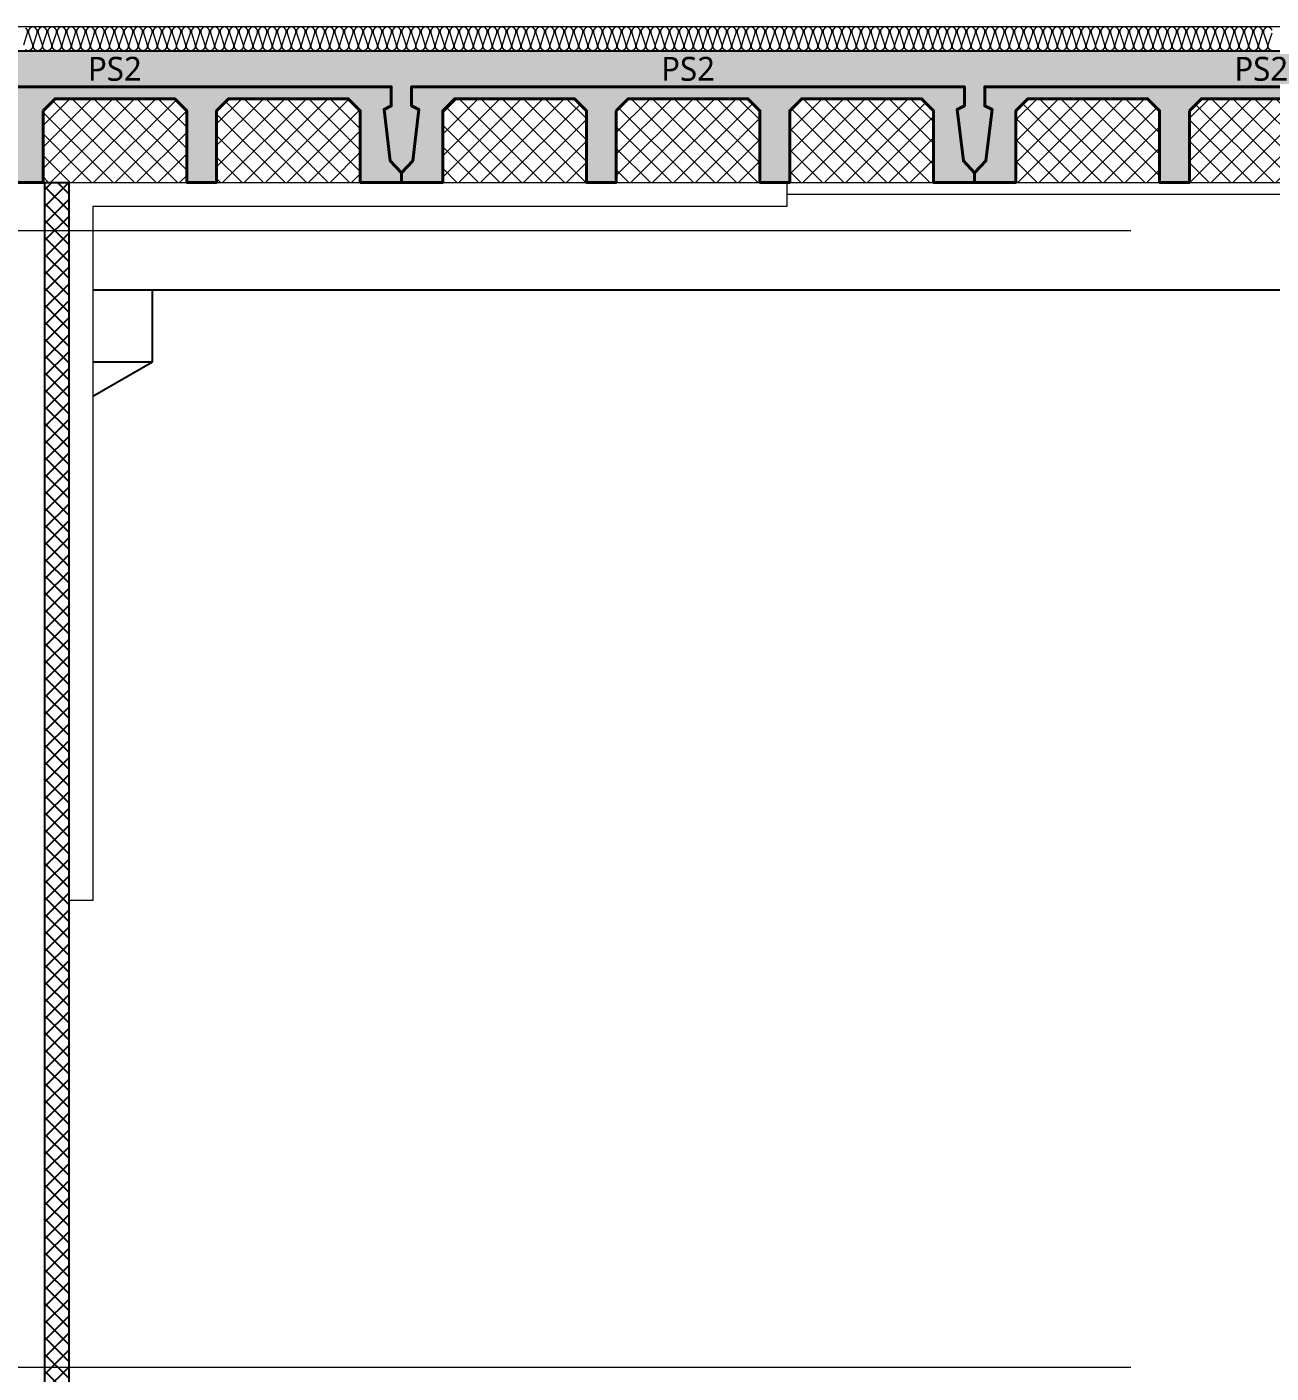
# Model space of a CAD drawing. Header units: millimetres. Extents: x 0 to 420000, y 0 to 297000.
# Drawn here: x 167588 to 172786, y 28675 to 34300 of the extents above; entities that cross this region are included whole.
import ezdxf
from ezdxf.enums import TextEntityAlignment as Align

# ---------------------------------------------------------------- set-up
doc = ezdxf.new("R2010")
doc.units = ezdxf.units.MM
doc.linetypes.add('0731_main_plan$0$form_$0$y-Landschaft$0$_$1$20120914_Verkehrsflächen_Grün$0$20120628_xref - Gammel$1$3_H-GL_F1_U3 - Default$0${ Offset Lines }', pattern=[0])
doc.linetypes.add('CEN', pattern=[62, 60, -1, 0, -1])
for name, color, linetype, lineweight in [('A-AXIS-LINE', 1, 'CEN', 15), ('A-CONC-LIN1', 2, 'Continuous', 40), ('A-CONC-LIN2', 7, 'Continuous', 25), ('A-ELEV-LIN2', 7, 'Continuous', 25), ('A-WAXM-BLOC', 3, 'Continuous', 25), ('A-XXXX-INSL1', 15, 'Continuous', 18), ('A-XXXX-INSL2', 8, 'Continuous', 18)]:
    doc.layers.add(name, color=color, linetype=linetype, lineweight=lineweight)
doc.layers.add('A-CONC-SOLD', color=253, linetype='CEN')
doc.layers.add('A-XXXX-NPLT', color=144, linetype='Continuous', lineweight=15, plot=False)
doc.styles.add('맑은고딕', font='')
doc.styles.get('맑은고딕').set_extended_font_data('Malgun Gothic')

# ---------------------------------------------------------------- blocks, each defined once
blk = doc.blocks.new('axis(211208)')
at = {"layer": 'A-AXIS-LINE', "ltscale": 1000}
for p, q in [((4631788.1, -432118.7), (4955413.1, -432118.7)), ((4631788.1, -436868.7), (4955413.1, -436868.7))]:
    blk.add_line(p, q, dxfattribs=at)
blk = doc.blocks.new('PS2')
at = {"layer": 'A-CONC-SOLD'}
h = blk.add_hatch(color=256, dxfattribs=at)
h.dxf.hatch_style = 1
h.paths.add_polyline_path([(1197.5, 0), (-1197.5, 0), (-1197.5, -510), (-1150.5, -460), (-1125, -245), (-1155, -230), (-1155, -150), (1155, -150), (1155, -230), (1125, -245), (1150.5, -460), (1197.5, -510)])
h = blk.add_hatch(color=256, dxfattribs=at)
h.dxf.hatch_style = 1
h.paths.add_polyline_path([(-1150.5, -460), (-1197.5, -510), (-1197.5, -550), (-1025, -550), (-1025, -510), (-1025, -250), (-975, -200), (-475, -200), (-425, -250), (-425, -510), (-425, -550), (-300, -550), (-300, -510), (-300, -250), (-250, -200), (250, -200), (300, -250), (300, -510), (300, -550), (425, -550), (425, -510), (425, -250), (475, -200), (975, -200), (1025, -250), (1025, -510), (1025, -550), (1197.5, -550), (1197.5, -510), (1150.5, -460), (1125, -245), (1155, -230), (1155, -150), (-1155, -150), (-1155, -230), (-1125, -245)])
at = {"layer": 'A-XXXX-INSL2'}
h = blk.add_hatch(dxfattribs=at)
h.set_pattern_fill('ANSI37', color=256, scale=20)
h.set_pattern_definition([(45, (-289951.5, -41968), (-44.90128, 44.90128), []), (135, (-289951.5, -41968), (-44.90128, -44.90128), [])])
h.paths.add_polyline_path([(-975, -200), (-1025, -250), (-1025, -510), (-1025, -550), (-425, -550), (-425, -510), (-425, -250), (-475, -200)])
h.paths.add_polyline_path([(-250, -200), (-300, -250), (-300, -510), (-300, -550), (300, -550), (300, -510), (300, -250), (250, -200)])
h.paths.add_polyline_path([(425, -510), (425, -550), (1025, -550), (1025, -510), (1025, -250), (975, -200), (475, -200), (425, -250)])
at = {"layer": 'A-CONC-LIN1', "color": 2, "linetype": '0731_main_plan$0$form_$0$y-Landschaft$0$_$1$20120914_Verkehrsflächen_Grün$0$20120628_xref - Gammel$1$3_H-GL_F1_U3 - Default$0${ Offset Lines }'}
blk.add_lwpolyline([(-300, -250), (-300, -510), (-300, -510), (-300, -550), (-425, -550), (-425, -510), (-425, -510), (-425, -250), (-475, -200), (-975, -200), (-1025, -250), (-1025, -510), (-1025, -510), (-1025, -550), (-1197.5, -550), (-1197.5, -510), (-1150.5, -460), (-1125, -245), (-1155, -230), (-1155, -150), (1155, -150), (1155, -230), (1125, -245), (1150.5, -460), (1197.5, -510), (1197.5, -550), (1025, -550), (1025, -510), (1025, -510), (1025, -250), (975, -200), (475, -200), (425, -250), (425, -510), (425, -510), (425, -550), (300, -550), (300, -510), (300, -510), (300, -250), (250, -200), (-250, -200)], close=True, dxfattribs=at)
at = {"layer": 'A-CONC-LIN2'}
blk.add_line((-1197.5, 0), (1197.5, 0), dxfattribs=at)
at = {"layer": 'A-XXXX-NPLT'}
for p, q in [((-1025, -550), (-425, -550)), ((-300, -550), (300, -550)), ((425, -550), (1025, -550))]:
    blk.add_line(p, q, dxfattribs=at)
at = {"layer": 'A-XXXX-NPLT', "style": '맑은고딕'}
blk.add_text('PS2', height=100, dxfattribs=at).set_placement((0, -75), align=Align.MIDDLE)
blk = doc.blocks.new('지하2층')
at = {"layer": 'A-CONC-SOLD'}
h = blk.add_hatch(dxfattribs=at)
h.set_pattern_fill('블럭단면', color=256, scale=50)
h.set_pattern_definition([(45, (4514253.69, -425568.714), (-35.355339, 35.355339), []), (135, (4514253.69, -425568.714), (-35.355339, -35.355339), [])])
h.paths.add_polyline_path([(4737973.8, -391918.7), (4738073.8, -391918.7), (4738073.8, -397118.7), (4737973.8, -397118.7)])
at = {"layer": 'A-ELEV-LIN2'}
for p, q in [((4747223.8, -392368.7), (4738173.8, -392368.7)), ((4738423.8, -392668.7), (4738423.8, -392368.7)), ((4738173.8, -392668.7), (4738423.8, -392668.7)), ((4738173.8, -392811.6), (4738423.8, -392668.7))]:
    blk.add_line(p, q, dxfattribs=at)
at = {"layer": 'A-WAXM-BLOC', "ltscale": 500}
blk.add_lwpolyline([(4738073.8, -391918.7), (4738073.8, -397118.7), (4737973.8, -397118.7), (4737973.8, -391918.7)], close=True, dxfattribs=at)
at = {"layer": 'A-XXXX-INSL1'}
for points in [[(4741073.8, -391918.7), (4741073.8, -392018.7), (4738173.8, -392018.7), (4738173.8, -394918.7), (4738073.8, -394918.7)], [(4758623.8, -391968.7), (4741073.8, -391968.7)]]:
    blk.add_lwpolyline(points, dxfattribs=at)
at = {"layer": 'A-XXXX-INSL2'}
for p, q in [((4758623.8, -391268.7), (4681723.8, -391268.7)), ((4738073.8, -392868.7), (4738073.8, -394451.8))]:
    blk.add_line(p, q, dxfattribs=at)
for points in [[(4743103.8, -391368.7), (4743092.8, -391364.7), (4743085.8, -391354.7), (4743085.8, -391343.7), (4743101.8, -391293.7)], [(4743101.8, -391282.7), (4743094.8, -391272.7), (4743083.8, -391268.7), (4743072.8, -391272.7), (4743065.8, -391282.7), (4743065.8, -391293.7), (4743081.8, -391343.7), (4743081.8, -391354.7), (4743074.8, -391364.7), (4743063.8, -391368.7), (4743052.8, -391364.7), (4743045.8, -391354.7), (4743045.8, -391343.7), (4743061.8, -391293.7), (4743061.8, -391282.7), (4743054.8, -391272.7), (4743043.8, -391268.7), (4743032.8, -391272.7), (4743025.8, -391282.7), (4743025.8, -391293.7), (4743041.8, -391343.7), (4743041.8, -391354.7), (4743034.8, -391364.7), (4743023.8, -391368.7), (4743012.8, -391364.7), (4743005.8, -391354.7), (4743005.8, -391343.7), (4743021.8, -391293.7), (4743021.8, -391282.7), (4743014.8, -391272.7), (4743003.8, -391268.7), (4742992.8, -391272.7), (4742985.8, -391282.7), (4742985.8, -391293.7), (4743001.8, -391343.7), (4743001.8, -391354.7), (4742994.8, -391364.7), (4742983.8, -391368.7), (4742972.8, -391364.7), (4742965.8, -391354.7), (4742965.8, -391343.7), (4742981.8, -391293.7), (4742981.8, -391282.7), (4742974.8, -391272.7), (4742963.8, -391268.7), (4742952.8, -391272.7), (4742945.8, -391282.7), (4742945.8, -391293.7), (4742961.8, -391343.7), (4742961.8, -391354.7), (4742954.8, -391364.7), (4742943.8, -391368.7), (4742932.8, -391364.7), (4742925.8, -391354.7), (4742925.8, -391343.7), (4742941.8, -391293.7), (4742941.8, -391282.7), (4742934.8, -391272.7), (4742923.8, -391268.7), (4742912.8, -391272.7), (4742905.8, -391282.7), (4742905.8, -391293.7), (4742921.8, -391343.7), (4742921.8, -391354.7), (4742914.8, -391364.7), (4742903.8, -391368.7), (4742892.8, -391364.7), (4742885.8, -391354.7), (4742885.8, -391343.7), (4742901.8, -391293.7), (4742901.8, -391282.7), (4742894.8, -391272.7), (4742883.8, -391268.7), (4742872.8, -391272.7), (4742865.8, -391282.7), (4742865.8, -391293.7), (4742881.8, -391343.7), (4742881.8, -391354.7), (4742874.8, -391364.7), (4742863.8, -391368.7), (4742852.8, -391364.7), (4742845.8, -391354.7), (4742845.8, -391343.7), (4742861.8, -391293.7), (4742861.8, -391282.7), (4742854.8, -391272.7), (4742843.8, -391268.7), (4742832.8, -391272.7), (4742825.8, -391282.7), (4742825.8, -391293.7), (4742841.8, -391343.7), (4742841.8, -391354.7), (4742834.8, -391364.7), (4742823.8, -391368.7), (4742812.8, -391364.7), (4742805.8, -391354.7), (4742805.8, -391343.7), (4742821.8, -391293.7), (4742821.8, -391282.7), (4742814.8, -391272.7), (4742803.8, -391268.7), (4742792.8, -391272.7), (4742785.8, -391282.7), (4742785.8, -391293.7), (4742801.8, -391343.7), (4742801.8, -391354.7), (4742794.8, -391364.7), (4742783.8, -391368.7), (4742772.8, -391364.7), (4742765.8, -391354.7), (4742765.8, -391343.7), (4742781.8, -391293.7), (4742781.8, -391282.7), (4742774.8, -391272.7), (4742763.8, -391268.7), (4742752.8, -391272.7), (4742745.8, -391282.7), (4742745.8, -391293.7), (4742761.8, -391343.7), (4742761.8, -391354.7), (4742754.8, -391364.7), (4742743.8, -391368.7), (4742732.8, -391364.7), (4742725.8, -391354.7), (4742725.8, -391343.7), (4742741.8, -391293.7), (4742741.8, -391282.7), (4742734.8, -391272.7), (4742723.8, -391268.7), (4742712.8, -391272.7), (4742705.8, -391282.7), (4742705.8, -391293.7), (4742721.8, -391343.7), (4742721.8, -391354.7), (4742714.8, -391364.7), (4742703.8, -391368.7), (4742692.8, -391364.7), (4742685.8, -391354.7), (4742685.8, -391343.7), (4742701.8, -391293.7), (4742701.8, -391282.7), (4742694.8, -391272.7), (4742683.8, -391268.7), (4742672.8, -391272.7), (4742665.8, -391282.7), (4742665.8, -391293.7), (4742681.8, -391343.7), (4742681.8, -391354.7), (4742674.8, -391364.7), (4742663.8, -391368.7), (4742652.8, -391364.7), (4742645.8, -391354.7), (4742645.8, -391343.7), (4742661.8, -391293.7), (4742661.8, -391282.7), (4742654.8, -391272.7), (4742643.8, -391268.7), (4742632.8, -391272.7), (4742625.8, -391282.7), (4742625.8, -391293.7), (4742641.8, -391343.7), (4742641.8, -391354.7), (4742634.8, -391364.7), (4742623.8, -391368.7), (4742612.8, -391364.7), (4742605.8, -391354.7), (4742605.8, -391343.7), (4742621.8, -391293.7), (4742621.8, -391282.7), (4742614.8, -391272.7), (4742603.8, -391268.7), (4742592.8, -391272.7), (4742585.8, -391282.7), (4742585.8, -391293.7), (4742601.8, -391343.7), (4742601.8, -391354.7), (4742594.8, -391364.7), (4742583.8, -391368.7), (4742572.8, -391364.7), (4742565.8, -391354.7), (4742565.8, -391343.7), (4742581.8, -391293.7), (4742581.8, -391282.7), (4742574.8, -391272.7), (4742563.8, -391268.7), (4742552.8, -391272.7), (4742545.8, -391282.7), (4742545.8, -391293.7), (4742561.8, -391343.7), (4742561.8, -391354.7), (4742554.8, -391364.7), (4742543.8, -391368.7), (4742532.8, -391364.7), (4742525.8, -391354.7), (4742525.8, -391343.7), (4742541.8, -391293.7), (4742541.8, -391282.7), (4742534.8, -391272.7), (4742523.8, -391268.7), (4742512.8, -391272.7), (4742505.8, -391282.7), (4742505.8, -391293.7), (4742521.8, -391343.7), (4742521.8, -391354.7), (4742514.8, -391364.7), (4742503.8, -391368.7), (4742492.8, -391364.7), (4742485.8, -391354.7), (4742485.8, -391343.7), (4742501.8, -391293.7), (4742501.8, -391282.7), (4742494.8, -391272.7), (4742483.8, -391268.7), (4742472.8, -391272.7), (4742465.8, -391282.7), (4742465.8, -391293.7), (4742481.8, -391343.7), (4742481.8, -391354.7), (4742474.8, -391364.7), (4742463.8, -391368.7), (4742452.8, -391364.7), (4742445.8, -391354.7), (4742445.8, -391343.7), (4742461.8, -391293.7), (4742461.8, -391282.7), (4742454.8, -391272.7), (4742443.8, -391268.7), (4742432.8, -391272.7), (4742425.8, -391282.7), (4742425.8, -391293.7), (4742441.8, -391343.7), (4742441.8, -391354.7), (4742434.8, -391364.7), (4742423.8, -391368.7), (4742412.8, -391364.7), (4742405.8, -391354.7), (4742405.8, -391343.7), (4742421.8, -391293.7), (4742421.8, -391282.7), (4742414.8, -391272.7), (4742403.8, -391268.7), (4742392.8, -391272.7), (4742385.8, -391282.7), (4742385.8, -391293.7), (4742401.8, -391343.7), (4742401.8, -391354.7), (4742394.8, -391364.7), (4742383.8, -391368.7), (4742372.8, -391364.7), (4742365.8, -391354.7), (4742365.8, -391343.7), (4742381.8, -391293.7), (4742381.8, -391282.7), (4742374.8, -391272.7), (4742363.8, -391268.7), (4742352.8, -391272.7), (4742345.8, -391282.7), (4742345.8, -391293.7), (4742361.8, -391343.7), (4742361.8, -391354.7), (4742354.8, -391364.7), (4742343.8, -391368.7), (4742332.8, -391364.7), (4742325.8, -391354.7), (4742325.8, -391343.7), (4742341.8, -391293.7), (4742341.8, -391282.7), (4742334.8, -391272.7), (4742323.8, -391268.7), (4742312.8, -391272.7), (4742305.8, -391282.7), (4742305.8, -391293.7), (4742321.8, -391343.7), (4742321.8, -391354.7), (4742314.8, -391364.7), (4742303.8, -391368.7), (4742292.8, -391364.7), (4742285.8, -391354.7), (4742285.8, -391343.7), (4742301.8, -391293.7), (4742301.8, -391282.7), (4742294.8, -391272.7), (4742283.8, -391268.7), (4742272.8, -391272.7), (4742265.8, -391282.7), (4742265.8, -391293.7), (4742281.8, -391343.7), (4742281.8, -391354.7), (4742274.8, -391364.7), (4742263.8, -391368.7), (4742252.8, -391364.7), (4742245.8, -391354.7), (4742245.8, -391343.7), (4742261.8, -391293.7), (4742261.8, -391282.7), (4742254.8, -391272.7), (4742243.8, -391268.7), (4742232.8, -391272.7), (4742225.8, -391282.7), (4742225.8, -391293.7), (4742241.8, -391343.7), (4742241.8, -391354.7), (4742234.8, -391364.7), (4742223.8, -391368.7), (4742212.8, -391364.7), (4742205.8, -391354.7), (4742205.8, -391343.7), (4742221.8, -391293.7), (4742221.8, -391282.7), (4742214.8, -391272.7), (4742203.8, -391268.7), (4742192.8, -391272.7), (4742185.8, -391282.7), (4742185.8, -391293.7), (4742201.8, -391343.7), (4742201.8, -391354.7), (4742194.8, -391364.7), (4742183.8, -391368.7), (4742172.8, -391364.7), (4742165.8, -391354.7), (4742165.8, -391343.7), (4742181.8, -391293.7), (4742181.8, -391282.7), (4742174.8, -391272.7), (4742163.8, -391268.7), (4742152.8, -391272.7), (4742145.8, -391282.7), (4742145.8, -391293.7), (4742161.8, -391343.7), (4742161.8, -391354.7), (4742154.8, -391364.7), (4742143.8, -391368.7), (4742132.8, -391364.7), (4742125.8, -391354.7), (4742125.8, -391343.7), (4742141.8, -391293.7), (4742141.8, -391282.7), (4742134.8, -391272.7), (4742123.8, -391268.7), (4742112.8, -391272.7), (4742105.8, -391282.7), (4742105.8, -391293.7), (4742121.8, -391343.7), (4742121.8, -391354.7), (4742114.8, -391364.7), (4742103.8, -391368.7), (4742092.8, -391364.7), (4742085.8, -391354.7), (4742085.8, -391343.7), (4742101.8, -391293.7), (4742101.8, -391282.7), (4742094.8, -391272.7), (4742083.8, -391268.7), (4742072.8, -391272.7), (4742065.8, -391282.7), (4742065.8, -391293.7), (4742081.8, -391343.7), (4742081.8, -391354.7), (4742074.8, -391364.7), (4742063.8, -391368.7), (4742052.8, -391364.7), (4742045.8, -391354.7), (4742045.8, -391343.7), (4742061.8, -391293.7), (4742061.8, -391282.7), (4742054.8, -391272.7), (4742043.8, -391268.7), (4742032.8, -391272.7), (4742025.8, -391282.7), (4742025.8, -391293.7), (4742041.8, -391343.7), (4742041.8, -391354.7), (4742034.8, -391364.7), (4742023.8, -391368.7), (4742012.8, -391364.7), (4742005.8, -391354.7), (4742005.8, -391343.7), (4742021.8, -391293.7), (4742021.8, -391282.7), (4742014.8, -391272.7), (4742003.8, -391268.7), (4741992.8, -391272.7), (4741985.8, -391282.7), (4741985.8, -391293.7), (4742001.8, -391343.7), (4742001.8, -391354.7), (4741994.8, -391364.7), (4741983.8, -391368.7), (4741972.8, -391364.7), (4741965.8, -391354.7), (4741965.8, -391343.7), (4741981.8, -391293.7), (4741981.8, -391282.7), (4741974.8, -391272.7), (4741963.8, -391268.7), (4741952.8, -391272.7), (4741945.8, -391282.7), (4741945.8, -391293.7), (4741961.8, -391343.7), (4741961.8, -391354.7), (4741954.8, -391364.7), (4741943.8, -391368.7), (4741932.8, -391364.7), (4741925.8, -391354.7), (4741925.8, -391343.7), (4741941.8, -391293.7), (4741941.8, -391282.7), (4741934.8, -391272.7), (4741923.8, -391268.7), (4741912.8, -391272.7), (4741905.8, -391282.7), (4741905.8, -391293.7), (4741921.8, -391343.7), (4741921.8, -391354.7), (4741914.8, -391364.7), (4741903.8, -391368.7), (4741892.8, -391364.7), (4741885.8, -391354.7), (4741885.8, -391343.7), (4741901.8, -391293.7), (4741901.8, -391282.7), (4741894.8, -391272.7), (4741883.8, -391268.7), (4741872.8, -391272.7), (4741865.8, -391282.7), (4741865.8, -391293.7), (4741881.8, -391343.7), (4741881.8, -391354.7), (4741874.8, -391364.7), (4741863.8, -391368.7), (4741852.8, -391364.7), (4741845.8, -391354.7), (4741845.8, -391343.7), (4741861.8, -391293.7), (4741861.8, -391282.7), (4741854.8, -391272.7), (4741843.8, -391268.7), (4741832.8, -391272.7), (4741825.8, -391282.7), (4741825.8, -391293.7), (4741841.8, -391343.7), (4741841.8, -391354.7), (4741834.8, -391364.7), (4741823.8, -391368.7), (4741812.8, -391364.7), (4741805.8, -391354.7), (4741805.8, -391343.7), (4741821.8, -391293.7), (4741821.8, -391282.7), (4741814.8, -391272.7), (4741803.8, -391268.7), (4741792.8, -391272.7), (4741785.8, -391282.7), (4741785.8, -391293.7), (4741801.8, -391343.7), (4741801.8, -391354.7), (4741794.8, -391364.7), (4741783.8, -391368.7), (4741772.8, -391364.7), (4741765.8, -391354.7), (4741765.8, -391343.7), (4741781.8, -391293.7), (4741781.8, -391282.7), (4741774.8, -391272.7), (4741763.8, -391268.7), (4741752.8, -391272.7), (4741745.8, -391282.7), (4741745.8, -391293.7), (4741761.8, -391343.7), (4741761.8, -391354.7), (4741754.8, -391364.7), (4741743.8, -391368.7), (4741732.8, -391364.7), (4741725.8, -391354.7), (4741725.8, -391343.7), (4741741.8, -391293.7), (4741741.8, -391282.7), (4741734.8, -391272.7), (4741723.8, -391268.7), (4741712.8, -391272.7), (4741705.8, -391282.7), (4741705.8, -391293.7), (4741721.8, -391343.7), (4741721.8, -391354.7), (4741714.8, -391364.7), (4741703.8, -391368.7), (4741692.8, -391364.7), (4741685.8, -391354.7), (4741685.8, -391343.7), (4741701.8, -391293.7), (4741701.8, -391282.7), (4741694.8, -391272.7), (4741683.8, -391268.7), (4741672.8, -391272.7), (4741665.8, -391282.7), (4741665.8, -391293.7), (4741681.8, -391343.7), (4741681.8, -391354.7), (4741674.8, -391364.7), (4741663.8, -391368.7), (4741652.8, -391364.7), (4741645.8, -391354.7), (4741645.8, -391343.7), (4741661.8, -391293.7), (4741661.8, -391282.7), (4741654.8, -391272.7), (4741643.8, -391268.7), (4741632.8, -391272.7), (4741625.8, -391282.7), (4741625.8, -391293.7), (4741641.8, -391343.7), (4741641.8, -391354.7), (4741634.8, -391364.7), (4741623.8, -391368.7), (4741612.8, -391364.7), (4741605.8, -391354.7), (4741605.8, -391343.7), (4741621.8, -391293.7), (4741621.8, -391282.7), (4741614.8, -391272.7), (4741603.8, -391268.7), (4741592.8, -391272.7), (4741585.8, -391282.7), (4741585.8, -391293.7), (4741601.8, -391343.7), (4741601.8, -391354.7), (4741594.8, -391364.7), (4741583.8, -391368.7), (4741572.8, -391364.7), (4741565.8, -391354.7), (4741565.8, -391343.7), (4741581.8, -391293.7), (4741581.8, -391282.7), (4741574.8, -391272.7), (4741563.8, -391268.7), (4741552.8, -391272.7), (4741545.8, -391282.7), (4741545.8, -391293.7), (4741561.8, -391343.7), (4741561.8, -391354.7), (4741554.8, -391364.7), (4741543.8, -391368.7), (4741532.8, -391364.7), (4741525.8, -391354.7), (4741525.8, -391343.7), (4741541.8, -391293.7), (4741541.8, -391282.7), (4741534.8, -391272.7), (4741523.8, -391268.7), (4741512.8, -391272.7), (4741505.8, -391282.7), (4741505.8, -391293.7), (4741521.8, -391343.7), (4741521.8, -391354.7), (4741514.8, -391364.7), (4741503.8, -391368.7), (4741492.8, -391364.7), (4741485.8, -391354.7), (4741485.8, -391343.7), (4741501.8, -391293.7), (4741501.8, -391282.7), (4741494.8, -391272.7), (4741483.8, -391268.7), (4741472.8, -391272.7), (4741465.8, -391282.7), (4741465.8, -391293.7), (4741481.8, -391343.7), (4741481.8, -391354.7), (4741474.8, -391364.7), (4741463.8, -391368.7), (4741452.8, -391364.7), (4741445.8, -391354.7), (4741445.8, -391343.7), (4741461.8, -391293.7), (4741461.8, -391282.7), (4741454.8, -391272.7), (4741443.8, -391268.7), (4741432.8, -391272.7), (4741425.8, -391282.7), (4741425.8, -391293.7), (4741441.8, -391343.7), (4741441.8, -391354.7), (4741434.8, -391364.7), (4741423.8, -391368.7), (4741412.8, -391364.7), (4741405.8, -391354.7), (4741405.8, -391343.7), (4741421.8, -391293.7), (4741421.8, -391282.7), (4741414.8, -391272.7), (4741403.8, -391268.7), (4741392.8, -391272.7), (4741385.8, -391282.7), (4741385.8, -391293.7), (4741401.8, -391343.7), (4741401.8, -391354.7), (4741394.8, -391364.7), (4741383.8, -391368.7), (4741372.8, -391364.7), (4741365.8, -391354.7), (4741365.8, -391343.7), (4741381.8, -391293.7), (4741381.8, -391282.7), (4741374.8, -391272.7), (4741363.8, -391268.7), (4741352.8, -391272.7), (4741345.8, -391282.7), (4741345.8, -391293.7), (4741361.8, -391343.7), (4741361.8, -391354.7), (4741354.8, -391364.7), (4741343.8, -391368.7), (4741332.8, -391364.7), (4741325.8, -391354.7), (4741325.8, -391343.7), (4741341.8, -391293.7), (4741341.8, -391282.7), (4741334.8, -391272.7), (4741323.8, -391268.7), (4741312.8, -391272.7), (4741305.8, -391282.7), (4741305.8, -391293.7), (4741321.8, -391343.7), (4741321.8, -391354.7), (4741314.8, -391364.7), (4741303.8, -391368.7), (4741292.8, -391364.7), (4741285.8, -391354.7), (4741285.8, -391343.7), (4741301.8, -391293.7), (4741301.8, -391282.7), (4741294.8, -391272.7), (4741283.8, -391268.7), (4741272.8, -391272.7), (4741265.8, -391282.7), (4741265.8, -391293.7), (4741281.8, -391343.7), (4741281.8, -391354.7), (4741274.8, -391364.7), (4741263.8, -391368.7), (4741252.8, -391364.7), (4741245.8, -391354.7), (4741245.8, -391343.7), (4741261.8, -391293.7), (4741261.8, -391282.7), (4741254.8, -391272.7), (4741243.8, -391268.7), (4741232.8, -391272.7), (4741225.8, -391282.7), (4741225.8, -391293.7), (4741241.8, -391343.7), (4741241.8, -391354.7), (4741234.8, -391364.7), (4741223.8, -391368.7), (4741212.8, -391364.7), (4741205.8, -391354.7), (4741205.8, -391343.7), (4741221.8, -391293.7), (4741221.8, -391282.7), (4741214.8, -391272.7), (4741203.8, -391268.7), (4741192.8, -391272.7), (4741185.8, -391282.7), (4741185.8, -391293.7), (4741201.8, -391343.7), (4741201.8, -391354.7), (4741194.8, -391364.7), (4741183.8, -391368.7), (4741172.8, -391364.7), (4741165.8, -391354.7), (4741165.8, -391343.7), (4741181.8, -391293.7), (4741181.8, -391282.7), (4741174.8, -391272.7), (4741163.8, -391268.7), (4741152.8, -391272.7), (4741145.8, -391282.7), (4741145.8, -391293.7), (4741161.8, -391343.7), (4741161.8, -391354.7), (4741154.8, -391364.7), (4741143.8, -391368.7), (4741132.8, -391364.7), (4741125.8, -391354.7), (4741125.8, -391343.7), (4741141.8, -391293.7), (4741141.8, -391282.7), (4741134.8, -391272.7), (4741123.8, -391268.7), (4741112.8, -391272.7), (4741105.8, -391282.7), (4741105.8, -391293.7), (4741121.8, -391343.7), (4741121.8, -391354.7), (4741114.8, -391364.7), (4741103.8, -391368.7), (4741092.8, -391364.7), (4741085.8, -391354.7), (4741085.8, -391343.7), (4741101.8, -391293.7), (4741101.8, -391282.7), (4741094.8, -391272.7), (4741083.8, -391268.7), (4741072.8, -391272.7), (4741065.8, -391282.7), (4741065.8, -391293.7), (4741081.8, -391343.7), (4741081.8, -391354.7), (4741074.8, -391364.7), (4741063.8, -391368.7), (4741052.8, -391364.7), (4741045.8, -391354.7), (4741045.8, -391343.7), (4741061.8, -391293.7), (4741061.8, -391282.7), (4741054.8, -391272.7), (4741043.8, -391268.7), (4741032.8, -391272.7), (4741025.8, -391282.7), (4741025.8, -391293.7), (4741041.8, -391343.7), (4741041.8, -391354.7), (4741034.8, -391364.7), (4741023.8, -391368.7), (4741012.8, -391364.7), (4741005.8, -391354.7), (4741005.8, -391343.7), (4741021.8, -391293.7), (4741021.8, -391282.7), (4741014.8, -391272.7), (4741003.8, -391268.7), (4740992.8, -391272.7), (4740985.8, -391282.7), (4740985.8, -391293.7), (4741001.8, -391343.7), (4741001.8, -391354.7), (4740994.8, -391364.7), (4740983.8, -391368.7), (4740972.8, -391364.7), (4740965.8, -391354.7), (4740965.8, -391343.7), (4740981.8, -391293.7), (4740981.8, -391282.7), (4740974.8, -391272.7), (4740963.8, -391268.7), (4740952.8, -391272.7), (4740945.8, -391282.7), (4740945.8, -391293.7), (4740961.8, -391343.7), (4740961.8, -391354.7), (4740954.8, -391364.7), (4740943.8, -391368.7), (4740932.8, -391364.7), (4740925.8, -391354.7), (4740925.8, -391343.7), (4740941.8, -391293.7), (4740941.8, -391282.7), (4740934.8, -391272.7), (4740923.8, -391268.7), (4740912.8, -391272.7), (4740905.8, -391282.7), (4740905.8, -391293.7), (4740921.8, -391343.7), (4740921.8, -391354.7), (4740914.8, -391364.7), (4740903.8, -391368.7), (4740892.8, -391364.7), (4740885.8, -391354.7), (4740885.8, -391343.7), (4740901.8, -391293.7), (4740901.8, -391282.7), (4740894.8, -391272.7), (4740883.8, -391268.7), (4740872.8, -391272.7), (4740865.8, -391282.7), (4740865.8, -391293.7), (4740881.8, -391343.7), (4740881.8, -391354.7), (4740874.8, -391364.7), (4740863.8, -391368.7), (4740852.8, -391364.7), (4740845.8, -391354.7), (4740845.8, -391343.7), (4740861.8, -391293.7), (4740861.8, -391282.7), (4740854.8, -391272.7), (4740843.8, -391268.7), (4740832.8, -391272.7), (4740825.8, -391282.7), (4740825.8, -391293.7), (4740841.8, -391343.7), (4740841.8, -391354.7), (4740834.8, -391364.7), (4740823.8, -391368.7), (4740812.8, -391364.7), (4740805.8, -391354.7), (4740805.8, -391343.7), (4740821.8, -391293.7), (4740821.8, -391282.7), (4740814.8, -391272.7), (4740803.8, -391268.7), (4740792.8, -391272.7), (4740785.8, -391282.7), (4740785.8, -391293.7), (4740801.8, -391343.7), (4740801.8, -391354.7), (4740794.8, -391364.7), (4740783.8, -391368.7), (4740772.8, -391364.7), (4740765.8, -391354.7), (4740765.8, -391343.7), (4740781.8, -391293.7), (4740781.8, -391282.7), (4740774.8, -391272.7), (4740763.8, -391268.7), (4740752.8, -391272.7), (4740745.8, -391282.7), (4740745.8, -391293.7), (4740761.8, -391343.7), (4740761.8, -391354.7), (4740754.8, -391364.7), (4740743.8, -391368.7), (4740732.8, -391364.7), (4740725.8, -391354.7), (4740725.8, -391343.7), (4740741.8, -391293.7), (4740741.8, -391282.7), (4740734.8, -391272.7), (4740723.8, -391268.7), (4740712.8, -391272.7), (4740705.8, -391282.7), (4740705.8, -391293.7), (4740721.8, -391343.7), (4740721.8, -391354.7), (4740714.8, -391364.7), (4740703.8, -391368.7), (4740692.8, -391364.7), (4740685.8, -391354.7), (4740685.8, -391343.7), (4740701.8, -391293.7), (4740701.8, -391282.7), (4740694.8, -391272.7), (4740683.8, -391268.7), (4740672.8, -391272.7), (4740665.8, -391282.7), (4740665.8, -391293.7), (4740681.8, -391343.7), (4740681.8, -391354.7), (4740674.8, -391364.7), (4740663.8, -391368.7), (4740652.8, -391364.7), (4740645.8, -391354.7), (4740645.8, -391343.7), (4740661.8, -391293.7), (4740661.8, -391282.7), (4740654.8, -391272.7), (4740643.8, -391268.7), (4740632.8, -391272.7), (4740625.8, -391282.7), (4740625.8, -391293.7), (4740641.8, -391343.7), (4740641.8, -391354.7), (4740634.8, -391364.7), (4740623.8, -391368.7), (4740612.8, -391364.7), (4740605.8, -391354.7), (4740605.8, -391343.7), (4740621.8, -391293.7), (4740621.8, -391282.7), (4740614.8, -391272.7), (4740603.8, -391268.7), (4740592.8, -391272.7), (4740585.8, -391282.7), (4740585.8, -391293.7), (4740601.8, -391343.7), (4740601.8, -391354.7), (4740594.8, -391364.7), (4740583.8, -391368.7), (4740572.8, -391364.7), (4740565.8, -391354.7), (4740565.8, -391343.7), (4740581.8, -391293.7), (4740581.8, -391282.7), (4740574.8, -391272.7), (4740563.8, -391268.7), (4740552.8, -391272.7), (4740545.8, -391282.7), (4740545.8, -391293.7), (4740561.8, -391343.7), (4740561.8, -391354.7), (4740554.8, -391364.7), (4740543.8, -391368.7), (4740532.8, -391364.7), (4740525.8, -391354.7), (4740525.8, -391343.7), (4740541.8, -391293.7), (4740541.8, -391282.7), (4740534.8, -391272.7), (4740523.8, -391268.7), (4740512.8, -391272.7), (4740505.8, -391282.7), (4740505.8, -391293.7), (4740521.8, -391343.7), (4740521.8, -391354.7), (4740514.8, -391364.7), (4740503.8, -391368.7), (4740492.8, -391364.7), (4740485.8, -391354.7), (4740485.8, -391343.7), (4740501.8, -391293.7), (4740501.8, -391282.7), (4740494.8, -391272.7), (4740483.8, -391268.7), (4740472.8, -391272.7), (4740465.8, -391282.7), (4740465.8, -391293.7), (4740481.8, -391343.7), (4740481.8, -391354.7), (4740474.8, -391364.7), (4740463.8, -391368.7), (4740452.8, -391364.7), (4740445.8, -391354.7), (4740445.8, -391343.7), (4740461.8, -391293.7), (4740461.8, -391282.7), (4740454.8, -391272.7), (4740443.8, -391268.7), (4740432.8, -391272.7), (4740425.8, -391282.7), (4740425.8, -391293.7), (4740441.8, -391343.7), (4740441.8, -391354.7), (4740434.8, -391364.7), (4740423.8, -391368.7), (4740412.8, -391364.7), (4740405.8, -391354.7), (4740405.8, -391343.7), (4740421.8, -391293.7), (4740421.8, -391282.7), (4740414.8, -391272.7), (4740403.8, -391268.7), (4740392.8, -391272.7), (4740385.8, -391282.7), (4740385.8, -391293.7), (4740401.8, -391343.7), (4740401.8, -391354.7), (4740394.8, -391364.7), (4740383.8, -391368.7), (4740372.8, -391364.7), (4740365.8, -391354.7), (4740365.8, -391343.7), (4740381.8, -391293.7), (4740381.8, -391282.7), (4740374.8, -391272.7), (4740363.8, -391268.7), (4740352.8, -391272.7), (4740345.8, -391282.7), (4740345.8, -391293.7), (4740361.8, -391343.7), (4740361.8, -391354.7), (4740354.8, -391364.7), (4740343.8, -391368.7), (4740332.8, -391364.7), (4740325.8, -391354.7), (4740325.8, -391343.7), (4740341.8, -391293.7), (4740341.8, -391282.7), (4740334.8, -391272.7), (4740323.8, -391268.7), (4740312.8, -391272.7), (4740305.8, -391282.7), (4740305.8, -391293.7), (4740321.8, -391343.7), (4740321.8, -391354.7), (4740314.8, -391364.7), (4740303.8, -391368.7), (4740292.8, -391364.7), (4740285.8, -391354.7), (4740285.8, -391343.7), (4740301.8, -391293.7), (4740301.8, -391282.7), (4740294.8, -391272.7), (4740283.8, -391268.7), (4740272.8, -391272.7), (4740265.8, -391282.7), (4740265.8, -391293.7), (4740281.8, -391343.7), (4740281.8, -391354.7), (4740274.8, -391364.7), (4740263.8, -391368.7), (4740252.8, -391364.7), (4740245.8, -391354.7), (4740245.8, -391343.7), (4740261.8, -391293.7), (4740261.8, -391282.7), (4740254.8, -391272.7), (4740243.8, -391268.7), (4740232.8, -391272.7), (4740225.8, -391282.7), (4740225.8, -391293.7), (4740241.8, -391343.7), (4740241.8, -391354.7), (4740234.8, -391364.7), (4740223.8, -391368.7), (4740212.8, -391364.7), (4740205.8, -391354.7), (4740205.8, -391343.7), (4740221.8, -391293.7), (4740221.8, -391282.7), (4740214.8, -391272.7), (4740203.8, -391268.7), (4740192.8, -391272.7), (4740185.8, -391282.7), (4740185.8, -391293.7), (4740201.8, -391343.7), (4740201.8, -391354.7), (4740194.8, -391364.7), (4740183.8, -391368.7), (4740172.8, -391364.7), (4740165.8, -391354.7), (4740165.8, -391343.7), (4740181.8, -391293.7), (4740181.8, -391282.7), (4740174.8, -391272.7), (4740163.8, -391268.7), (4740152.8, -391272.7), (4740145.8, -391282.7), (4740145.8, -391293.7), (4740161.8, -391343.7), (4740161.8, -391354.7), (4740154.8, -391364.7), (4740143.8, -391368.7), (4740132.8, -391364.7), (4740125.8, -391354.7), (4740125.8, -391343.7), (4740141.8, -391293.7), (4740141.8, -391282.7), (4740134.8, -391272.7), (4740123.8, -391268.7), (4740112.8, -391272.7), (4740105.8, -391282.7), (4740105.8, -391293.7), (4740121.8, -391343.7), (4740121.8, -391354.7), (4740114.8, -391364.7), (4740103.8, -391368.7), (4740092.8, -391364.7), (4740085.8, -391354.7), (4740085.8, -391343.7), (4740101.8, -391293.7), (4740101.8, -391282.7), (4740094.8, -391272.7), (4740083.8, -391268.7), (4740072.8, -391272.7), (4740065.8, -391282.7), (4740065.8, -391293.7), (4740081.8, -391343.7), (4740081.8, -391354.7), (4740074.8, -391364.7), (4740063.8, -391368.7), (4740052.8, -391364.7), (4740045.8, -391354.7), (4740045.8, -391343.7), (4740061.8, -391293.7), (4740061.8, -391282.7), (4740054.8, -391272.7), (4740043.8, -391268.7), (4740032.8, -391272.7), (4740025.8, -391282.7), (4740025.8, -391293.7), (4740041.8, -391343.7), (4740041.8, -391354.7), (4740034.8, -391364.7), (4740023.8, -391368.7), (4740012.8, -391364.7), (4740005.8, -391354.7), (4740005.8, -391343.7), (4740021.8, -391293.7), (4740021.8, -391282.7), (4740014.8, -391272.7), (4740003.8, -391268.7), (4739992.8, -391272.7), (4739985.8, -391282.7), (4739985.8, -391293.7), (4740001.8, -391343.7), (4740001.8, -391354.7), (4739994.8, -391364.7), (4739983.8, -391368.7), (4739972.8, -391364.7), (4739965.8, -391354.7), (4739965.8, -391343.7), (4739981.8, -391293.7), (4739981.8, -391282.7), (4739974.8, -391272.7), (4739963.8, -391268.7), (4739952.8, -391272.7), (4739945.8, -391282.7), (4739945.8, -391293.7), (4739961.8, -391343.7), (4739961.8, -391354.7), (4739954.8, -391364.7), (4739943.8, -391368.7), (4739932.8, -391364.7), (4739925.8, -391354.7), (4739925.8, -391343.7), (4739941.8, -391293.7), (4739941.8, -391282.7), (4739934.8, -391272.7), (4739923.8, -391268.7), (4739912.8, -391272.7), (4739905.8, -391282.7), (4739905.8, -391293.7), (4739921.8, -391343.7), (4739921.8, -391354.7), (4739914.8, -391364.7), (4739903.8, -391368.7), (4739892.8, -391364.7), (4739885.8, -391354.7), (4739885.8, -391343.7), (4739901.8, -391293.7), (4739901.8, -391282.7), (4739894.8, -391272.7), (4739883.8, -391268.7), (4739872.8, -391272.7), (4739865.8, -391282.7), (4739865.8, -391293.7), (4739881.8, -391343.7), (4739881.8, -391354.7), (4739874.8, -391364.7), (4739863.8, -391368.7), (4739852.8, -391364.7), (4739845.8, -391354.7), (4739845.8, -391343.7), (4739861.8, -391293.7), (4739861.8, -391282.7), (4739854.8, -391272.7), (4739843.8, -391268.7), (4739832.8, -391272.7), (4739825.8, -391282.7), (4739825.8, -391293.7), (4739841.8, -391343.7), (4739841.8, -391354.7), (4739834.8, -391364.7), (4739823.8, -391368.7), (4739812.8, -391364.7), (4739805.8, -391354.7), (4739805.8, -391343.7), (4739821.8, -391293.7), (4739821.8, -391282.7), (4739814.8, -391272.7), (4739803.8, -391268.7), (4739792.8, -391272.7), (4739785.8, -391282.7), (4739785.8, -391293.7), (4739801.8, -391343.7), (4739801.8, -391354.7), (4739794.8, -391364.7), (4739783.8, -391368.7), (4739772.8, -391364.7), (4739765.8, -391354.7), (4739765.8, -391343.7), (4739781.8, -391293.7), (4739781.8, -391282.7), (4739774.8, -391272.7), (4739763.8, -391268.7), (4739752.8, -391272.7), (4739745.8, -391282.7), (4739745.8, -391293.7), (4739761.8, -391343.7), (4739761.8, -391354.7), (4739754.8, -391364.7), (4739743.8, -391368.7), (4739732.8, -391364.7), (4739725.8, -391354.7), (4739725.8, -391343.7), (4739741.8, -391293.7), (4739741.8, -391282.7), (4739734.8, -391272.7), (4739723.8, -391268.7), (4739712.8, -391272.7), (4739705.8, -391282.7), (4739705.8, -391293.7), (4739721.8, -391343.7), (4739721.8, -391354.7), (4739714.8, -391364.7), (4739703.8, -391368.7), (4739692.8, -391364.7), (4739685.8, -391354.7), (4739685.8, -391343.7), (4739701.8, -391293.7), (4739701.8, -391282.7), (4739694.8, -391272.7), (4739683.8, -391268.7), (4739672.8, -391272.7), (4739665.8, -391282.7), (4739665.8, -391293.7), (4739681.8, -391343.7), (4739681.8, -391354.7), (4739674.8, -391364.7), (4739663.8, -391368.7), (4739652.8, -391364.7), (4739645.8, -391354.7), (4739645.8, -391343.7), (4739661.8, -391293.7), (4739661.8, -391282.7), (4739654.8, -391272.7), (4739643.8, -391268.7), (4739632.8, -391272.7), (4739625.8, -391282.7), (4739625.8, -391293.7), (4739641.8, -391343.7), (4739641.8, -391354.7), (4739634.8, -391364.7), (4739623.8, -391368.7), (4739612.8, -391364.7), (4739605.8, -391354.7), (4739605.8, -391343.7), (4739621.8, -391293.7), (4739621.8, -391282.7), (4739614.8, -391272.7), (4739603.8, -391268.7), (4739592.8, -391272.7), (4739585.8, -391282.7), (4739585.8, -391293.7), (4739601.8, -391343.7), (4739601.8, -391354.7), (4739594.8, -391364.7), (4739583.8, -391368.7), (4739572.8, -391364.7), (4739565.8, -391354.7), (4739565.8, -391343.7), (4739581.8, -391293.7), (4739581.8, -391282.7), (4739574.8, -391272.7), (4739563.8, -391268.7), (4739552.8, -391272.7), (4739545.8, -391282.7), (4739545.8, -391293.7), (4739561.8, -391343.7), (4739561.8, -391354.7), (4739554.8, -391364.7), (4739543.8, -391368.7), (4739532.8, -391364.7), (4739525.8, -391354.7), (4739525.8, -391343.7), (4739541.8, -391293.7), (4739541.8, -391282.7), (4739534.8, -391272.7), (4739523.8, -391268.7), (4739512.8, -391272.7), (4739505.8, -391282.7), (4739505.8, -391293.7), (4739521.8, -391343.7), (4739521.8, -391354.7), (4739514.8, -391364.7), (4739503.8, -391368.7), (4739492.8, -391364.7), (4739485.8, -391354.7), (4739485.8, -391343.7), (4739501.8, -391293.7), (4739501.8, -391282.7), (4739494.8, -391272.7), (4739483.8, -391268.7), (4739472.8, -391272.7), (4739465.8, -391282.7), (4739465.8, -391293.7), (4739481.8, -391343.7), (4739481.8, -391354.7), (4739474.8, -391364.7), (4739463.8, -391368.7), (4739452.8, -391364.7), (4739445.8, -391354.7), (4739445.8, -391343.7), (4739461.8, -391293.7), (4739461.8, -391282.7), (4739454.8, -391272.7), (4739443.8, -391268.7), (4739432.8, -391272.7), (4739425.8, -391282.7), (4739425.8, -391293.7), (4739441.8, -391343.7), (4739441.8, -391354.7), (4739434.8, -391364.7), (4739423.8, -391368.7), (4739412.8, -391364.7), (4739405.8, -391354.7), (4739405.8, -391343.7), (4739421.8, -391293.7), (4739421.8, -391282.7), (4739414.8, -391272.7), (4739403.8, -391268.7), (4739392.8, -391272.7), (4739385.8, -391282.7), (4739385.8, -391293.7), (4739401.8, -391343.7), (4739401.8, -391354.7), (4739394.8, -391364.7), (4739383.8, -391368.7), (4739372.8, -391364.7), (4739365.8, -391354.7), (4739365.8, -391343.7), (4739381.8, -391293.7), (4739381.8, -391282.7), (4739374.8, -391272.7), (4739363.8, -391268.7), (4739352.8, -391272.7), (4739345.8, -391282.7), (4739345.8, -391293.7), (4739361.8, -391343.7), (4739361.8, -391354.7), (4739354.8, -391364.7), (4739343.8, -391368.7), (4739332.8, -391364.7), (4739325.8, -391354.7), (4739325.8, -391343.7), (4739341.8, -391293.7), (4739341.8, -391282.7), (4739334.8, -391272.7), (4739323.8, -391268.7), (4739312.8, -391272.7), (4739305.8, -391282.7), (4739305.8, -391293.7), (4739321.8, -391343.7), (4739321.8, -391354.7), (4739314.8, -391364.7), (4739303.8, -391368.7), (4739292.8, -391364.7), (4739285.8, -391354.7), (4739285.8, -391343.7), (4739301.8, -391293.7), (4739301.8, -391282.7), (4739294.8, -391272.7), (4739283.8, -391268.7), (4739272.8, -391272.7), (4739265.8, -391282.7), (4739265.8, -391293.7), (4739281.8, -391343.7), (4739281.8, -391354.7), (4739274.8, -391364.7), (4739263.8, -391368.7), (4739252.8, -391364.7), (4739245.8, -391354.7), (4739245.8, -391343.7), (4739261.8, -391293.7), (4739261.8, -391282.7), (4739254.8, -391272.7), (4739243.8, -391268.7), (4739232.8, -391272.7), (4739225.8, -391282.7), (4739225.8, -391293.7), (4739241.8, -391343.7), (4739241.8, -391354.7), (4739234.8, -391364.7), (4739223.8, -391368.7), (4739212.8, -391364.7), (4739205.8, -391354.7), (4739205.8, -391343.7), (4739221.8, -391293.7), (4739221.8, -391282.7), (4739214.8, -391272.7), (4739203.8, -391268.7), (4739192.8, -391272.7), (4739185.8, -391282.7), (4739185.8, -391293.7), (4739201.8, -391343.7), (4739201.8, -391354.7), (4739194.8, -391364.7), (4739183.8, -391368.7), (4739172.8, -391364.7), (4739165.8, -391354.7), (4739165.8, -391343.7), (4739181.8, -391293.7), (4739181.8, -391282.7), (4739174.8, -391272.7), (4739163.8, -391268.7), (4739152.8, -391272.7), (4739145.8, -391282.7), (4739145.8, -391293.7), (4739161.8, -391343.7), (4739161.8, -391354.7), (4739154.8, -391364.7), (4739143.8, -391368.7), (4739132.8, -391364.7), (4739125.8, -391354.7), (4739125.8, -391343.7), (4739141.8, -391293.7), (4739141.8, -391282.7), (4739134.8, -391272.7), (4739123.8, -391268.7), (4739112.8, -391272.7), (4739105.8, -391282.7), (4739105.8, -391293.7), (4739121.8, -391343.7), (4739121.8, -391354.7), (4739114.8, -391364.7), (4739103.8, -391368.7), (4739092.8, -391364.7), (4739085.8, -391354.7), (4739085.8, -391343.7), (4739101.8, -391293.7), (4739101.8, -391282.7), (4739094.8, -391272.7), (4739083.8, -391268.7), (4739072.8, -391272.7), (4739065.8, -391282.7), (4739065.8, -391293.7), (4739081.8, -391343.7), (4739081.8, -391354.7), (4739074.8, -391364.7), (4739063.8, -391368.7), (4739052.8, -391364.7), (4739045.8, -391354.7), (4739045.8, -391343.7), (4739061.8, -391293.7), (4739061.8, -391282.7), (4739054.8, -391272.7), (4739043.8, -391268.7), (4739032.8, -391272.7), (4739025.8, -391282.7), (4739025.8, -391293.7), (4739041.8, -391343.7), (4739041.8, -391354.7), (4739034.8, -391364.7), (4739023.8, -391368.7), (4739012.8, -391364.7), (4739005.8, -391354.7), (4739005.8, -391343.7), (4739021.8, -391293.7), (4739021.8, -391282.7), (4739014.8, -391272.7), (4739003.8, -391268.7), (4738992.8, -391272.7), (4738985.8, -391282.7), (4738985.8, -391293.7), (4739001.8, -391343.7), (4739001.8, -391354.7), (4738994.8, -391364.7), (4738983.8, -391368.7), (4738972.8, -391364.7), (4738965.8, -391354.7), (4738965.8, -391343.7), (4738981.8, -391293.7), (4738981.8, -391282.7), (4738974.8, -391272.7), (4738963.8, -391268.7), (4738952.8, -391272.7), (4738945.8, -391282.7), (4738945.8, -391293.7), (4738961.8, -391343.7), (4738961.8, -391354.7), (4738954.8, -391364.7), (4738943.8, -391368.7), (4738932.8, -391364.7), (4738925.8, -391354.7), (4738925.8, -391343.7), (4738941.8, -391293.7), (4738941.8, -391282.7), (4738934.8, -391272.7), (4738923.8, -391268.7), (4738912.8, -391272.7), (4738905.8, -391282.7), (4738905.8, -391293.7), (4738921.8, -391343.7), (4738921.8, -391354.7), (4738914.8, -391364.7), (4738903.8, -391368.7), (4738892.8, -391364.7), (4738885.8, -391354.7), (4738885.8, -391343.7), (4738901.8, -391293.7), (4738901.8, -391282.7), (4738894.8, -391272.7), (4738883.8, -391268.7), (4738872.8, -391272.7), (4738865.8, -391282.7), (4738865.8, -391293.7), (4738881.8, -391343.7), (4738881.8, -391354.7), (4738874.8, -391364.7), (4738863.8, -391368.7), (4738852.8, -391364.7), (4738845.8, -391354.7), (4738845.8, -391343.7), (4738861.8, -391293.7), (4738861.8, -391282.7), (4738854.8, -391272.7), (4738843.8, -391268.7), (4738832.8, -391272.7), (4738825.8, -391282.7), (4738825.8, -391293.7), (4738841.8, -391343.7), (4738841.8, -391354.7), (4738834.8, -391364.7), (4738823.8, -391368.7), (4738812.8, -391364.7), (4738805.8, -391354.7), (4738805.8, -391343.7), (4738821.8, -391293.7), (4738821.8, -391282.7), (4738814.8, -391272.7), (4738803.8, -391268.7), (4738792.8, -391272.7), (4738785.8, -391282.7), (4738785.8, -391293.7), (4738801.8, -391343.7), (4738801.8, -391354.7), (4738794.8, -391364.7), (4738783.8, -391368.7), (4738772.8, -391364.7), (4738765.8, -391354.7), (4738765.8, -391343.7), (4738781.8, -391293.7), (4738781.8, -391282.7), (4738774.8, -391272.7), (4738763.8, -391268.7), (4738752.8, -391272.7), (4738745.8, -391282.7), (4738745.8, -391293.7), (4738761.8, -391343.7), (4738761.8, -391354.7), (4738754.8, -391364.7), (4738743.8, -391368.7), (4738732.8, -391364.7), (4738725.8, -391354.7), (4738725.8, -391343.7), (4738741.8, -391293.7), (4738741.8, -391282.7), (4738734.8, -391272.7), (4738723.8, -391268.7), (4738712.8, -391272.7), (4738705.8, -391282.7), (4738705.8, -391293.7), (4738721.8, -391343.7), (4738721.8, -391354.7), (4738714.8, -391364.7), (4738703.8, -391368.7), (4738692.8, -391364.7), (4738685.8, -391354.7), (4738685.8, -391343.7), (4738701.8, -391293.7), (4738701.8, -391282.7), (4738694.8, -391272.7), (4738683.8, -391268.7), (4738672.8, -391272.7), (4738665.8, -391282.7), (4738665.8, -391293.7), (4738681.8, -391343.7), (4738681.8, -391354.7), (4738674.8, -391364.7), (4738663.8, -391368.7), (4738652.8, -391364.7), (4738645.8, -391354.7), (4738645.8, -391343.7), (4738661.8, -391293.7), (4738661.8, -391282.7), (4738654.8, -391272.7), (4738643.8, -391268.7), (4738632.8, -391272.7), (4738625.8, -391282.7), (4738625.8, -391293.7), (4738641.8, -391343.7), (4738641.8, -391354.7), (4738634.8, -391364.7), (4738623.8, -391368.7), (4738612.8, -391364.7), (4738605.8, -391354.7), (4738605.8, -391343.7), (4738621.8, -391293.7), (4738621.8, -391282.7), (4738614.8, -391272.7), (4738603.8, -391268.7), (4738592.8, -391272.7), (4738585.8, -391282.7), (4738585.8, -391293.7), (4738601.8, -391343.7), (4738601.8, -391354.7), (4738594.8, -391364.7), (4738583.8, -391368.7), (4738572.8, -391364.7), (4738565.8, -391354.7), (4738565.8, -391343.7), (4738581.8, -391293.7), (4738581.8, -391282.7), (4738574.8, -391272.7), (4738563.8, -391268.7), (4738552.8, -391272.7), (4738545.8, -391282.7), (4738545.8, -391293.7), (4738561.8, -391343.7), (4738561.8, -391354.7), (4738554.8, -391364.7), (4738543.8, -391368.7), (4738532.8, -391364.7), (4738525.8, -391354.7), (4738525.8, -391343.7), (4738541.8, -391293.7), (4738541.8, -391282.7), (4738534.8, -391272.7), (4738523.8, -391268.7), (4738512.8, -391272.7), (4738505.8, -391282.7), (4738505.8, -391293.7), (4738521.8, -391343.7), (4738521.8, -391354.7), (4738514.8, -391364.7), (4738503.8, -391368.7), (4738492.8, -391364.7), (4738485.8, -391354.7), (4738485.8, -391343.7), (4738501.8, -391293.7), (4738501.8, -391282.7), (4738494.8, -391272.7), (4738483.8, -391268.7), (4738472.8, -391272.7), (4738465.8, -391282.7), (4738465.8, -391293.7), (4738481.8, -391343.7), (4738481.8, -391354.7), (4738474.8, -391364.7), (4738463.8, -391368.7), (4738452.8, -391364.7), (4738445.8, -391354.7), (4738445.8, -391343.7), (4738461.8, -391293.7), (4738461.8, -391282.7), (4738454.8, -391272.7), (4738443.8, -391268.7), (4738432.8, -391272.7), (4738425.8, -391282.7), (4738425.8, -391293.7), (4738441.8, -391343.7), (4738441.8, -391354.7), (4738434.8, -391364.7), (4738423.8, -391368.7), (4738412.8, -391364.7), (4738405.8, -391354.7), (4738405.8, -391343.7), (4738421.8, -391293.7), (4738421.8, -391282.7), (4738414.8, -391272.7), (4738403.8, -391268.7), (4738392.8, -391272.7), (4738385.8, -391282.7), (4738385.8, -391293.7), (4738401.8, -391343.7), (4738401.8, -391354.7), (4738394.8, -391364.7), (4738383.8, -391368.7), (4738372.8, -391364.7), (4738365.8, -391354.7), (4738365.8, -391343.7), (4738381.8, -391293.7), (4738381.8, -391282.7), (4738374.8, -391272.7), (4738363.8, -391268.7), (4738352.8, -391272.7), (4738345.8, -391282.7), (4738345.8, -391293.7), (4738361.8, -391343.7), (4738361.8, -391354.7), (4738354.8, -391364.7), (4738343.8, -391368.7), (4738332.8, -391364.7), (4738325.8, -391354.7), (4738325.8, -391343.7), (4738341.8, -391293.7), (4738341.8, -391282.7), (4738334.8, -391272.7), (4738323.8, -391268.7), (4738312.8, -391272.7), (4738305.8, -391282.7), (4738305.8, -391293.7), (4738321.8, -391343.7), (4738321.8, -391354.7), (4738314.8, -391364.7), (4738303.8, -391368.7), (4738292.8, -391364.7), (4738285.8, -391354.7), (4738285.8, -391343.7), (4738301.8, -391293.7), (4738301.8, -391282.7), (4738294.8, -391272.7), (4738283.8, -391268.7), (4738272.8, -391272.7), (4738265.8, -391282.7), (4738265.8, -391293.7), (4738281.8, -391343.7), (4738281.8, -391354.7), (4738274.8, -391364.7), (4738263.8, -391368.7), (4738252.8, -391364.7), (4738245.8, -391354.7), (4738245.8, -391343.7), (4738261.8, -391293.7), (4738261.8, -391282.7), (4738254.8, -391272.7), (4738243.8, -391268.7), (4738232.8, -391272.7), (4738225.8, -391282.7), (4738225.8, -391293.7), (4738241.8, -391343.7), (4738241.8, -391354.7), (4738234.8, -391364.7), (4738223.8, -391368.7), (4738212.8, -391364.7), (4738205.8, -391354.7), (4738205.8, -391343.7), (4738221.8, -391293.7), (4738221.8, -391282.7), (4738214.8, -391272.7), (4738203.8, -391268.7), (4738192.8, -391272.7), (4738185.8, -391282.7), (4738185.8, -391293.7), (4738201.8, -391343.7), (4738201.8, -391354.7), (4738194.8, -391364.7), (4738183.8, -391368.7), (4738172.8, -391364.7), (4738165.8, -391354.7), (4738165.8, -391343.7), (4738181.8, -391293.7), (4738181.8, -391282.7), (4738174.8, -391272.7), (4738163.8, -391268.7), (4738152.8, -391272.7), (4738145.8, -391282.7), (4738145.8, -391293.7), (4738161.8, -391343.7), (4738161.8, -391354.7), (4738154.8, -391364.7), (4738143.8, -391368.7), (4738132.8, -391364.7), (4738125.8, -391354.7), (4738125.8, -391343.7), (4738141.8, -391293.7), (4738141.8, -391282.7), (4738134.8, -391272.7), (4738123.8, -391268.7), (4738112.8, -391272.7), (4738105.8, -391282.7), (4738105.8, -391293.7), (4738121.8, -391343.7), (4738121.8, -391354.7), (4738114.8, -391364.7), (4738103.8, -391368.7), (4738092.8, -391364.7), (4738085.8, -391354.7), (4738085.8, -391343.7), (4738101.8, -391293.7), (4738101.8, -391282.7), (4738094.8, -391272.7), (4738083.8, -391268.7), (4738072.8, -391272.7), (4738065.8, -391282.7), (4738065.8, -391293.7), (4738081.8, -391343.7), (4738081.8, -391354.7), (4738074.8, -391364.7), (4738063.8, -391368.7), (4738052.8, -391364.7), (4738045.8, -391354.7), (4738045.8, -391343.7), (4738061.8, -391293.7), (4738061.8, -391282.7), (4738054.8, -391272.7), (4738043.8, -391268.7), (4738032.8, -391272.7), (4738025.8, -391282.7), (4738025.8, -391293.7), (4738041.8, -391343.7), (4738041.8, -391354.7), (4738034.8, -391364.7), (4738023.8, -391368.7), (4738012.8, -391364.7), (4738005.8, -391354.7), (4738005.8, -391343.7), (4738021.8, -391293.7), (4738021.8, -391282.7), (4738014.8, -391272.7), (4738003.8, -391268.7), (4737992.8, -391272.7), (4737985.8, -391282.7), (4737985.8, -391293.7), (4738001.8, -391343.7), (4738001.8, -391354.7), (4737994.8, -391364.7), (4737983.8, -391368.7), (4737972.8, -391364.7), (4737965.8, -391354.7), (4737965.8, -391343.7), (4737981.8, -391293.7), (4737981.8, -391282.7), (4737974.8, -391272.7), (4737963.8, -391268.7), (4737952.8, -391272.7), (4737945.8, -391282.7), (4737945.8, -391293.7), (4737961.8, -391343.7), (4737961.8, -391354.7), (4737954.8, -391364.7), (4737943.8, -391368.7), (4737932.8, -391364.7), (4737925.8, -391354.7), (4737925.8, -391343.7), (4737941.8, -391293.7), (4737941.8, -391282.7), (4737934.8, -391272.7), (4737923.8, -391268.7), (4737912.8, -391272.7), (4737905.8, -391282.7), (4737905.8, -391293.7), (4737921.8, -391343.7), (4737921.8, -391354.7), (4737914.8, -391364.7), (4737903.8, -391368.7), (4737892.8, -391364.7)], [(4737885.8, -391343.7), (4737901.8, -391293.7), (4737901.8, -391282.7), (4737894.8, -391272.7)]]:
    blk.add_lwpolyline(points, dxfattribs=at)
for p in [(4738266.3, -391368.7), (4740661.3, -391368.7), (4743056.3, -391368.7)]:
    blk.add_blockref('PS2', p)

msp = doc.modelspace()

# ---------------------------------------------------------------- block references
msp.add_blockref('지하2층', (-4570311.3, 425568.7))
at = {"layer": 'A-AXIS-LINE'}
msp.add_blockref('axis(211208)', (-4581588.1, 465568.7), dxfattribs=at)

doc.saveas('drawing.dxf')
